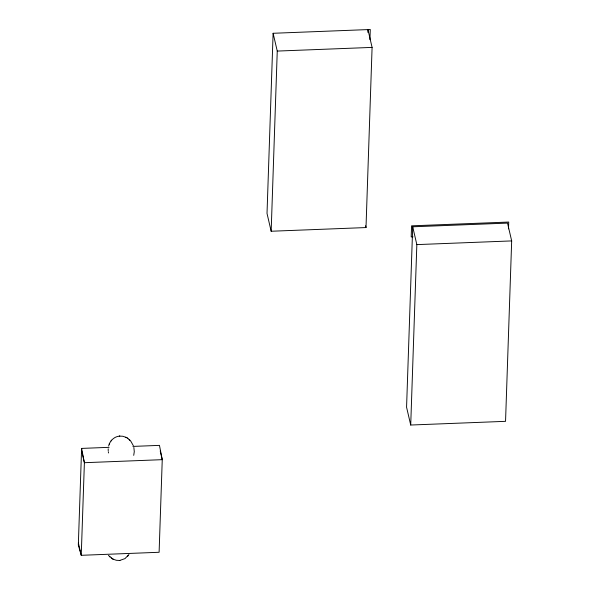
<?xml version="1.0" encoding="UTF-8"?>
<svg xmlns="http://www.w3.org/2000/svg" width="590" height="590" viewBox="0 0 590 590"><rect width="100%" height="100%" fill="white"/><g stroke="black" fill="none" stroke-linecap="round" stroke-linejoin="round"><path stroke-width="0.89" d="M109.084 447.338L81.604 448.407L78.323 545.035L81.25 555.308L159.108 552.277L162.25 459.669L159.462 445.376L132.898 446.409M369.937 39.722L370.284 29.5L273.111 33.283L267.019 213.433L271.164 231.243L365.999 227.563L372.091 47.399L367.946 29.588L367.85 32.347M271.164 231.243L277.256 51.079L273.111 33.276M412.698 226.796L406.569 407.218L410.714 425.029L505.549 421.334L511.678 240.912L507.533 223.101L412.698 226.796L416.842 244.607L410.714 425.029M508.506 228.861L508.735 222.054L411.562 225.837L411.186 236.907L413.015 236.833M108.206 448.791L108.206 450.635M108.634 446.003C109.792 440.937 114.158 436.556 119.446 436.113M133.716 455.355L134.284 451.652L133.856 447.449M109.209 444.189L109.585 443.319M128.937 554.504L124.984 558.619L119.77 560.441M111.038 440.914L111.613 440.206M127.602 556.348L128.178 555.64M119.689 436.099L122.853 436.268L126.061 437.36M113.155 559.202L116.363 560.286L119.527 560.463M119.305 436.128L119.814 436.084M119.401 560.471L119.91 560.426M277.256 51.079L372.091 47.399M416.842 244.607L511.678 240.912M126.216 437.433L127.521 438.193M108.413 555.374L113 559.121M125.832 437.242L126.466 437.559M112.749 558.996L113.383 559.313M127.61 438.259L130.796 441.18L133.318 445.649M127.248 438.009L127.905 438.451M111.311 558.103L111.967 558.546M129.269 439.55L129.896 440.162M109.32 556.392L109.947 557.004M365.586 225.786L365.999 227.563M160.215 450.9L162.25 459.669L84.392 462.7L81.538 450.421M78.389 543.021L81.25 555.308L84.392 462.7L81.604 448.407M108.501 452.973L108.28 451.645"/></g></svg>
